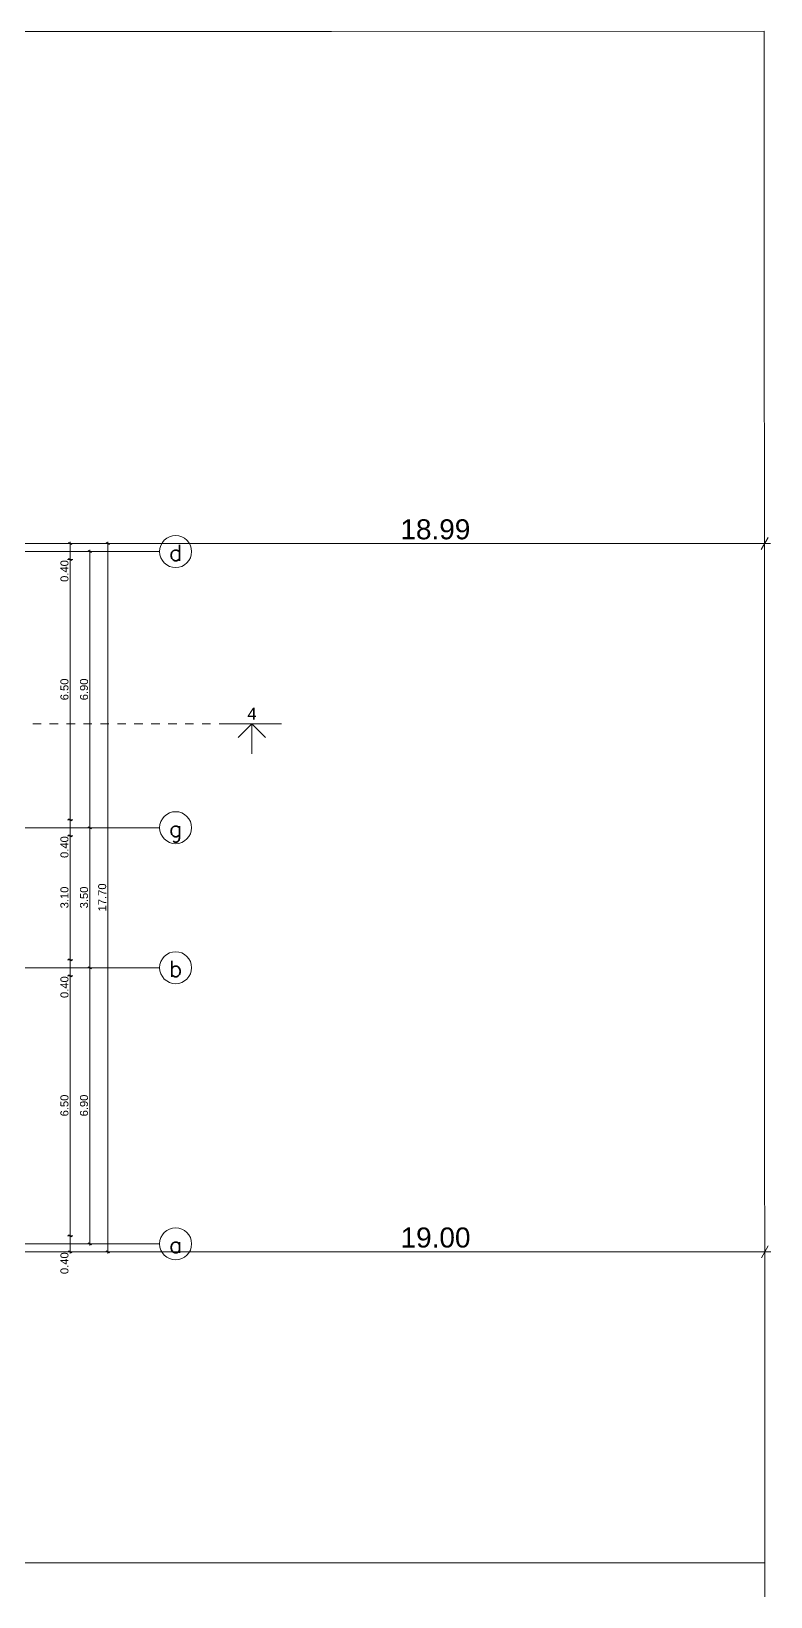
# Model space of a CAD drawing. Header units: millimetres. Extents: x 476571643 to 477489869, y 4620928210 to 4621294454.
# Drawn here: x 477238487 to 477256965, y 4621066875 to 4621105999 of the extents above; entities that cross this region are included whole.
import ezdxf

# ---------------------------------------------------------------- set-up
doc = ezdxf.new("R2010")
doc.units = ezdxf.units.MM
doc.header["$MEASUREMENT"] = 0
doc.linetypes.add('Dashed', pattern=[423.333333, 211.666667, -211.666667])
for name, color, linetype, lineweight in [('0_Pen_No__42_Pen_No__250_Pen_No__5', 5, 'Continuous', 0), ('Annotation - Text_Pen_No__7_Pen_No__5', 5, 'Continuous', 0), ('New_._Pen_No__1', 1, 'Continuous', 0), ('New_shenobebi_Pen_No__1', 1, 'Continuous', 0), ('New_Structural - Bearing_Pen_No__1', 1, 'Continuous', 0), ('RED LINE_Pen_No__1', 1, 'Continuous', 0), ('zoma_Pen_No__1', 1, 'Continuous', 0), ('zoma_Pen_No__142', 142, 'Continuous', 0), ('zoma_Pen_No__5_Pen_No__5', 5, 'Continuous', 0)]:
    doc.layers.add(name, color=color, linetype=linetype, lineweight=lineweight)
doc.layers.add('zoma', color=7, linetype='Continuous')
doc.styles.add('GENERATED_STYLE_1', font='arial.ttf')
doc.styles.add('GENERATED_STYLE_2', font='arial.ttf')
doc.linetypes.add('Break', pattern='A,0,[1,a-5 saxl бѓ’бѓђбѓ¦бѓ”бѓ‘бѓ”бѓ‘бѓ\x98_1.Shx,S=15.679026,R=0,X=0,Y=0],-1975.557214,0', length=1975.557214)
doc.dimstyles.new('GENERATED_STYLE__12', dxfattribs={"dimtxt": 500, "dimasz": 228, "dimexe": 0.18, "dimexo": 3, "dimgap": 0.09, "dimtad": 1, "dimtih": 1, "dimtoh": 1, "dimlfac": 0.001, "dimzin": 0, "dimdsep": 46, "dimtxsty": 'GENERATED_STYLE_2', "dimblk": 'ARROWHEAD_2', "dimblk1": 'ARROWHEAD_2', "dimblk2": 'ARROWHEAD_2', "dimcen": 0.09, "dimclrd": 1, "dimclre": 1, "dimclrt": 1, "dimadec": 0, "dimazin": 0, "dimtfac": 1, "dimtdec": 4, "dimtmove": 2, "dimatfit": 3, "dimfxl": 1, "dimtolj": 1, "dimtzin": 0, "dimarcsym": 0})
doc.dimstyles.new('GENERATED_STYLE__7', dxfattribs={"dimtxt": 200, "dimasz": 64.421331, "dimexe": 0.18, "dimexo": 3, "dimgap": 0.09, "dimtad": 1, "dimlfac": 0.001, "dimzin": 0, "dimdsep": 46, "dimtxsty": 'GENERATED_STYLE_2', "dimblk": 'ARROWHEAD_2', "dimblk1": 'ARROWHEAD_2', "dimblk2": 'ARROWHEAD_2', "dimcen": 0.09, "dimclrd": 142, "dimclre": 142, "dimclrt": 142, "dimadec": 0, "dimazin": 0, "dimtfac": 1, "dimtdec": 4, "dimtmove": 0, "dimatfit": 3, "dimfxl": 1, "dimtolj": 1, "dimtzin": 0, "dimarcsym": 0})

# ---------------------------------------------------------------- blocks, each defined once
blk = doc.blocks.new('*D1120', base_point=(476844527, 4621385791))
at = {"layer": 'zoma_Pen_No__142', "color": 142, "linetype": 'Continuous', "lineweight": 0, "transparency": 16777216}
for p, q in [((477240010, 4621082595), (477239883, 4621082595)), ((477239904, 4621082619), (477239989, 4621082570)), ((477239946, 4621075695), (477239946, 4621082595)), ((477240010, 4621075695), (477239883, 4621075695)), ((477239904, 4621075719), (477239989, 4621075670)), ((477239946, 4621075653), (477239946, 4621075695))]:
    blk.add_line(p, q, dxfattribs=at)
at = {"layer": 'zoma_Pen_No__142', "color": 142, "lineweight": 0, "transparency": 16777216, "insert": (477239906, 4621078879), "char_height": 200, "attachment_point": 7, "rotation": 90, "style": 'GENERATED_STYLE_2'}
blk.add_mtext('\\A1;{\\pql;\\fArial CYR|b0|i0|c204|p34;6.90}', dxfattribs=at)
blk = doc.blocks.new('ARROWHEAD_2')
at = {"color": 0, "linetype": 'Continuous', "lineweight": 0}
for p, q in [((0, 0), (-1, 0)), ((-0.38, -0.66), (0.38, 0.66))]:
    blk.add_line(p, q, dxfattribs=at)
blk = doc.blocks.new('*D1121', base_point=(476844527, 4621385791))
at = {"layer": 'zoma_Pen_No__142', "color": 142, "linetype": 'Continuous', "lineweight": 0, "transparency": 16777216}
for p, q in [((477240010, 4621086095), (477239883, 4621086095)), ((477239904, 4621086119), (477239989, 4621086070)), ((477239946, 4621082595), (477239946, 4621086095)), ((477240010, 4621082595), (477239883, 4621082595)), ((477239904, 4621082619), (477239989, 4621082570))]:
    blk.add_line(p, q, dxfattribs=at)
at = {"layer": 'zoma_Pen_No__142', "color": 142, "lineweight": 0, "transparency": 16777216, "insert": (477239906, 4621084079), "char_height": 200, "attachment_point": 7, "rotation": 90, "style": 'GENERATED_STYLE_2'}
blk.add_mtext('\\A1;{\\pql;\\fArial CYR|b0|i0|c204|p34;3.50}', dxfattribs=at)
blk = doc.blocks.new('*D1122', base_point=(476844527, 4621385791))
at = {"layer": 'zoma_Pen_No__142', "color": 142, "linetype": 'Continuous', "lineweight": 0, "transparency": 16777216}
for p, q in [((477240010, 4621092995), (477239883, 4621092995)), ((477239989, 4621092970), (477239904, 4621093019)), ((477239946, 4621092995), (477239946, 4621093036)), ((477239946, 4621086095), (477239946, 4621092995)), ((477240010, 4621086095), (477239883, 4621086095)), ((477239904, 4621086119), (477239989, 4621086070))]:
    blk.add_line(p, q, dxfattribs=at)
at = {"layer": 'zoma_Pen_No__142', "color": 142, "lineweight": 0, "transparency": 16777216, "insert": (477239906, 4621089279), "char_height": 200, "attachment_point": 7, "rotation": 90, "style": 'GENERATED_STYLE_2'}
blk.add_mtext('\\A1;{\\pql;\\fArial CYR|b0|i0|c204|p34;6.90}', dxfattribs=at)
blk = doc.blocks.new('*D1123', base_point=(476844527, 4621385791))
at = {"layer": 'zoma_Pen_No__142', "color": 142, "linetype": 'Continuous', "lineweight": 0, "transparency": 16777216}
for p, q in [((477239521, 4621075895), (477239394, 4621075895)), ((477239415, 4621075919), (477239500, 4621075870)), ((477239457, 4621075495), (477239457, 4621075895)), ((477239521, 4621075495), (477239394, 4621075495)), ((477239415, 4621075519), (477239500, 4621075470)), ((477239457, 4621075453), (477239457, 4621075495))]:
    blk.add_line(p, q, dxfattribs=at)
at = {"layer": 'zoma_Pen_No__142', "color": 142, "lineweight": 0, "transparency": 16777216, "insert": (477239417, 4621074938), "char_height": 200, "attachment_point": 7, "rotation": 89.9995, "style": 'GENERATED_STYLE_2'}
blk.add_mtext('\\A1;{\\pql;\\fArial CYR|b0|i0|c204|p34;0.40}', dxfattribs=at)
blk = doc.blocks.new('*D1124', base_point=(476844527, 4621385791))
at = {"layer": 'zoma_Pen_No__142', "color": 142, "linetype": 'Continuous', "lineweight": 0, "transparency": 16777216}
for p, q in [((477239415, 4621082419), (477239500, 4621082370)), ((477239457, 4621075895), (477239457, 4621082395)), ((477239521, 4621075895), (477239394, 4621075895)), ((477239415, 4621075919), (477239500, 4621075870)), ((477239457, 4621075495), (477239457, 4621075895))]:
    blk.add_line(p, q, dxfattribs=at)
at = {"layer": 'zoma_Pen_No__142', "color": 142, "lineweight": 0, "transparency": 16777216, "char_height": 200, "attachment_point": 7, "rotation": 89.9995, "style": 'GENERATED_STYLE_2'}
for s, insert in [('\\A1;{\\pql;\\fArial CYR|b0|i0|c204|p34;0.40}', (477239417, 4621081838)), ('\\A1;{\\pql;\\fArial CYR|b0|i0|c204|p34;6.50}', (477239417, 4621078879))]:
    blk.add_mtext(s, dxfattribs=dict(at, insert=insert))
blk = doc.blocks.new('*D1125', base_point=(476844527, 4621385791))
at = {"layer": 'zoma_Pen_No__142', "color": 142, "linetype": 'Continuous', "lineweight": 0, "transparency": 16777216}
for p, q in [((477239457, 4621082795), (477239457, 4621085895)), ((477239415, 4621082819), (477239500, 4621082770)), ((477239521, 4621082795), (477239394, 4621082795)), ((477239415, 4621082419), (477239500, 4621082370)), ((477239457, 4621082395), (477239457, 4621082795)), ((477239521, 4621082395), (477239394, 4621082395)), ((477239457, 4621075895), (477239457, 4621082395))]:
    blk.add_line(p, q, dxfattribs=at)
blk = doc.blocks.new('*D1126', base_point=(476844527, 4621385791))
at = {"layer": 'zoma_Pen_No__142', "color": 142, "linetype": 'Continuous', "lineweight": 0, "transparency": 16777216}
for p, q in [((477239521, 4621085895), (477239394, 4621085895)), ((477239415, 4621085919), (477239500, 4621085870)), ((477239457, 4621082795), (477239457, 4621085895)), ((477239415, 4621082819), (477239500, 4621082770)), ((477239521, 4621082795), (477239394, 4621082795))]:
    blk.add_line(p, q, dxfattribs=at)
at = {"layer": 'zoma_Pen_No__142', "color": 142, "lineweight": 0, "transparency": 16777216, "char_height": 200, "attachment_point": 7, "rotation": 89.9995, "style": 'GENERATED_STYLE_2'}
for s, insert in [('\\A1;{\\pql;\\fArial CYR|b0|i0|c204|p34;0.40}', (477239417, 4621085338)), ('\\A1;{\\pql;\\fArial CYR|b0|i0|c204|p34;3.10}', (477239417, 4621084079))]:
    blk.add_mtext(s, dxfattribs=dict(at, insert=insert))
blk = doc.blocks.new('*D1127', base_point=(476844527, 4621385791))
at = {"layer": 'zoma_Pen_No__142', "color": 142, "linetype": 'Continuous', "lineweight": 0, "transparency": 16777216}
for p, q in [((477239457, 4621086295), (477239457, 4621092795)), ((477239521, 4621086295), (477239394, 4621086295)), ((477239415, 4621086319), (477239500, 4621086270)), ((477239457, 4621085895), (477239457, 4621086295)), ((477239521, 4621085895), (477239394, 4621085895)), ((477239415, 4621085919), (477239500, 4621085870)), ((477239457, 4621082795), (477239457, 4621085895))]:
    blk.add_line(p, q, dxfattribs=at)
blk = doc.blocks.new('*D1128', base_point=(476844527, 4621385791))
at = {"layer": 'zoma_Pen_No__142', "color": 142, "linetype": 'Continuous', "lineweight": 0, "transparency": 16777216}
for p, q in [((477239521, 4621092795), (477239394, 4621092795)), ((477239415, 4621092819), (477239500, 4621092770)), ((477239457, 4621086295), (477239457, 4621092795)), ((477239521, 4621086295), (477239394, 4621086295)), ((477239415, 4621086319), (477239500, 4621086270))]:
    blk.add_line(p, q, dxfattribs=at)
at = {"layer": 'zoma_Pen_No__142', "color": 142, "lineweight": 0, "transparency": 16777216, "char_height": 200, "attachment_point": 7, "rotation": 89.9995, "style": 'GENERATED_STYLE_2'}
for s, insert in [('\\A1;{\\pql;\\fArial CYR|b0|i0|c204|p34;0.40}', (477239417, 4621092238)), ('\\A1;{\\pql;\\fArial CYR|b0|i0|c204|p34;6.50}', (477239417, 4621089279))]:
    blk.add_mtext(s, dxfattribs=dict(at, insert=insert))
blk = doc.blocks.new('*D1129', base_point=(476844527, 4621385791))
at = {"layer": 'zoma_Pen_No__142', "color": 142, "linetype": 'Continuous', "lineweight": 0, "transparency": 16777216}
for p, q in [((477239415, 4621092819), (477239500, 4621092770)), ((477239457, 4621086295), (477239457, 4621092795))]:
    blk.add_line(p, q, dxfattribs=at)
blk = doc.blocks.new('*D1130', base_point=(476844527, 4621385791))
at = {"layer": 'zoma_Pen_No__142', "color": 142, "linetype": 'Continuous', "lineweight": 0, "transparency": 16777216}
for p, q in [((477239521, 4621093195), (477239394, 4621093195)), ((477239500, 4621093170), (477239415, 4621093219)), ((477239457, 4621093195), (477239457, 4621093236)), ((477239457, 4621092795), (477239457, 4621093195)), ((477239521, 4621092795), (477239394, 4621092795)), ((477239415, 4621092819), (477239500, 4621092770)), ((477239457, 4621086295), (477239457, 4621092795))]:
    blk.add_line(p, q, dxfattribs=at)
blk = doc.blocks.new('*D1131', base_point=(476844527, 4621385791))
at = {"layer": 'zoma_Pen_No__142', "color": 142, "linetype": 'Continuous', "lineweight": 0, "transparency": 16777216}
for p, q in [((477240465, 4621093195), (477240338, 4621093195)), ((477240444, 4621093170), (477240359, 4621093219)), ((477240401, 4621075495), (477240401, 4621093195)), ((477240465, 4621075495), (477240338, 4621075495)), ((477240359, 4621075519), (477240444, 4621075470)), ((477240401, 4621075453), (477240401, 4621075495))]:
    blk.add_line(p, q, dxfattribs=at)
at = {"layer": 'zoma_Pen_No__142', "color": 142, "lineweight": 0, "transparency": 16777216, "insert": (477240361, 4621084003), "char_height": 200, "attachment_point": 7, "rotation": 90, "style": 'GENERATED_STYLE_2'}
blk.add_mtext('\\A1;{\\pql;\\fArial CYR|b0|i0|c204|p34;17.70}', dxfattribs=at)
blk = doc.blocks.new('*D1132', base_point=(476844527, 4621385791))
at = {"layer": 'zoma_Pen_No__142', "color": 142, "linetype": 'Continuous', "lineweight": 0, "transparency": 16777216}
for p, q in [((477240465, 4621093195), (477240338, 4621093195)), ((477240444, 4621093170), (477240359, 4621093219)), ((477240401, 4621093195), (477240401, 4621093236))]:
    blk.add_line(p, q, dxfattribs=at)
blk = doc.blocks.new('*D1280', base_point=(476844527, 4621385791))
at = {"layer": 'zoma_Pen_No__1', "color": 1, "linetype": 'Continuous', "lineweight": 0, "transparency": 16777216}
for p, q in [((477237821, 4621092970), (477237821, 4621093420)), ((477256811, 4621092970), (477256811, 4621093420)), ((477237675, 4621093195), (477237821, 4621093195)), ((477237908, 4621093345), (477237735, 4621093045)), ((477237821, 4621093195), (477256811, 4621093195)), ((477256725, 4621093045), (477256898, 4621093345)), ((477256811, 4621093195), (477256958, 4621093195))]:
    blk.add_line(p, q, dxfattribs=at)
at = {"layer": 'zoma_Pen_No__1', "color": 1, "lineweight": 0, "transparency": 16777216, "insert": (477247711, 4621093295), "char_height": 500, "attachment_point": 7, "style": 'GENERATED_STYLE_2'}
blk.add_mtext('\\A1;{\\pql;\\fArial CYR|b0|i0|c204|p34;18.99}', dxfattribs=at)
blk = doc.blocks.new('*D1281', base_point=(476844527, 4621385791))
at = {"layer": 'zoma_Pen_No__1', "color": 1, "linetype": 'Continuous', "lineweight": 0, "transparency": 16777216}
for p, q in [((477237675, 4621075495), (477237821, 4621075495)), ((477237908, 4621075645), (477237735, 4621075345)), ((477237821, 4621075270), (477237821, 4621075720)), ((477237821, 4621075495), (477256819, 4621075495)), ((477256732, 4621075345), (477256905, 4621075645)), ((477256819, 4621075270), (477256819, 4621075720)), ((477256819, 4621075495), (477256965, 4621075495))]:
    blk.add_line(p, q, dxfattribs=at)
at = {"layer": 'zoma_Pen_No__1', "color": 1, "lineweight": 0, "transparency": 16777216, "insert": (477247715, 4621075595), "char_height": 500, "attachment_point": 7, "style": 'GENERATED_STYLE_2'}
blk.add_mtext('\\A1;{\\pql;\\fArial CYR|b0|i0|c204|p34;19.00}', dxfattribs=at)

msp = doc.modelspace()

# ---------------------------------------------------------------- linework, layer by layer
at = {"layer": '0_Pen_No__42_Pen_No__250_Pen_No__5', "color": 5, "linetype": 'Continuous', "lineweight": 0}
for centre in [(477242093.846, 4621092994.799), (477242093.846, 4621092994.799), (477242093.846, 4621086094.799), (477242093.846, 4621086094.799), (477242093.846, 4621082594.799), (477242093.846, 4621082594.799), (477242093.846, 4621075694.799), (477242093.846, 4621075694.799)]:
    msp.add_circle(centre, 400, dxfattribs=at)
at = {"layer": 'New_shenobebi_Pen_No__1', "color": 1, "linetype": 'Dashed', "lineweight": 0}
msp.add_lwpolyline([(477212274.518, 4621088690.501), (477244001.258, 4621088690.501), (477244331.032, 4621088690.501)], dxfattribs=at)
at = {"layer": 'New_shenobebi_Pen_No__1', "color": 1, "linetype": 'Continuous', "lineweight": 0}
for points in [[(477243264.384, 4621088690.501), (477244738.132, 4621088690.501)], [(477244001.258, 4621088690.501), (477243660.113, 4621088349.356)], [(477244001.258, 4621088690.501), (477244001.258, 4621087937.503)], [(477244001.258, 4621088690.501), (477244342.403, 4621088349.356)]]:
    msp.add_lwpolyline(points, dxfattribs=at)
at = {"layer": 'New_Structural - Bearing_Pen_No__1', "color": 1, "linetype": 'Break', "lineweight": 0}
msp.add_line((477203753.78, 4621067721.413), (477256821.719, 4621067721.413), dxfattribs=at)
at = {"layer": 'RED LINE_Pen_No__1', "color": 1, "linetype": 'Continuous', "lineweight": 0, "flags": 128}
msp.add_lwpolyline([(477202850.333, 4621105971.8), (477236131.48, 4621105989.925), (477245985.706, 4621105993.873), (477256806.089, 4621105998.596), (477256822.064, 4621066874.775)], dxfattribs=at)
at = {"layer": 'zoma_Pen_No__5_Pen_No__5', "color": 5, "linetype": 'Continuous', "lineweight": 0}
for p, q in [((477212840.766, 4621092994.799), (477241693.846, 4621092994.799)), ((477212840.766, 4621092994.799), (477241693.846, 4621092994.799)), ((477212840.766, 4621086094.799), (477241693.846, 4621086094.799)), ((477212840.766, 4621086094.799), (477241693.846, 4621086094.799)), ((477212840.766, 4621082594.799), (477241693.846, 4621082594.799)), ((477212840.766, 4621082594.799), (477241693.846, 4621082594.799)), ((477212840.766, 4621075694.799), (477241693.846, 4621075694.799)), ((477212840.766, 4621075694.799), (477241693.846, 4621075694.799))]:
    msp.add_line(p, q, dxfattribs=at)

# ---------------------------------------------------------------- texts
at = {"layer": 'Annotation - Text_Pen_No__7_Pen_No__5', "color": 5, "linetype": 'Continuous', "lineweight": 0, "char_height": 400, "attachment_point": 2}
for s, insert in [('\\A1;{\\pqc;\\Ftxt.shx;d}', (477242096.004, 4621093167.919)), ('\\A1;{\\pqc;\\Ftxt.shx;g}', (477242096.004, 4621086269.119)), ('\\A1;{\\pqc;\\Ftxt.shx;b}', (477242096.004, 4621082769.119)), ('\\A1;{\\pqc;\\Ftxt.shx;a}', (477242096.004, 4621075869.119))]:
    msp.add_mtext(s, dxfattribs=dict(at, insert=insert))
at = {"layer": 'New_._Pen_No__1', "color": 1, "linetype": 'Continuous', "lineweight": 0, "insert": (477244001.258, 4621089093.359), "char_height": 300, "attachment_point": 2, "style": 'GENERATED_STYLE_1'}
msp.add_mtext('\\A1;{\\pqc;\\fArial|b0|i0|c0|p34;4}', dxfattribs=at)

# ---------------------------------------------------------------- dimensions: what is measured, and where the dimension line sits
at = {"layer": 'zoma', "color": 1, "linetype": 'Continuous', "lineweight": 0}
for base, p2, picture, middle in [((477256811.28, 4621093194.799), (477256811.28, 4621093286.612), '*D1280', (477248551.125, 4621093544.799)), ((477256818.544, 4621075494.799), (477256818.544, 4621075496.849), '*D1281', (477248554.757, 4621075844.799))]:
    dim = msp.add_linear_dim(base=base, p1=(477237821.317, 4621093194.796), p2=p2, dimstyle='GENERATED_STYLE__12', dxfattribs=at)
    dim.commit()
    dim.dimension.update_dxf_attribs({"geometry": picture, "text_midpoint": middle, "dimtype": 160})
at = {"layer": 'zoma', "color": 142, "linetype": 'Continuous', "lineweight": 0}
for base, p1, p2, angle, picture, middle, turn in [((477240401.240026414, 4621093194.796105385), (477214576.618180573, 4621093194.796105385), (477216721.317036092, 4621093194.796105385), 90, '*D1132', (477240261.240025818, 4621093188.503108025), 90), ((477240401.24, 4621093194.796), (477237891.242, 4621075494.799), (477214576.618, 4621093194.796), 90, '*D1131', (477240261.24, 4621084338.856), 90), ((477239457.489, 4621093194.813), (477241352.846, 4621092794.795), (477241352.846, 4621093194.795), 89.9994828, '*D1130', (477239317.482, 4621092497.966), 89.9994828), ((477239946.402, 4621092994.799), (477241608.176, 4621086094.799), (477241608.176, 4621092994.799), 90, '*D1122', (477239806.402, 4621089538.506), 90), ((477239457.485, 4621092794.813), (477241452.846, 4621086294.795), (477239457.485, 4621092794.813), 89.9994828, '*D1128', (477239317.456, 4621089538.521), 89.9994828), ((477239457.426, 4621086294.813), (477241452.846, 4621085894.795), (477241452.846, 4621086294.795), 89.9994828, '*D1127', (477239317.42, 4621085597.967), 89.9994828), ((477239457.485, 4621092794.813), (477239457.485, 4621092794.813), (477241352.846, 4621092794.795), 89.9994828, '*D1129', (477239317.485, 4621092788.521), 89.9994828), ((477239946.402, 4621086094.799), (477241398.49, 4621082594.799), (477241608.176, 4621086094.799), 90, '*D1121', (477239806.402, 4621084338.506), 90), ((477239457.423, 4621085894.813), (477241152.846, 4621082794.795), (477241452.846, 4621085894.795), 89.9994828, '*D1126', (477239317.409, 4621084338.52), 89.9994828), ((477239457.395, 4621082794.811), (477241152.846, 4621082394.795), (477241152.846, 4621082794.795), 89.9994828, '*D1125', (477239317.388, 4621082097.964), 89.9994828), ((477239457.391, 4621082394.811), (477241152.846, 4621075894.795), (477241152.846, 4621082394.795), 89.9994828, '*D1124', (477239317.362, 4621079138.519), 89.9994828), ((477239946.402, 4621082594.799), (477241398.49, 4621075694.799), (477241398.49, 4621082594.799), 90, '*D1120', (477239806.402, 4621079138.506), 90), ((477239457.332, 4621075894.811), (477241152.846, 4621075494.795), (477241152.846, 4621075894.795), 89.9994828, '*D1123', (477239317.326, 4621075197.964), 89.9994828)]:
    dim = msp.add_linear_dim(base=base, p1=p1, p2=p2, angle=angle, dimstyle='GENERATED_STYLE__7', dxfattribs=at)
    dim.commit()
    dim.dimension.update_dxf_attribs({"geometry": picture, "text_midpoint": middle, "dimtype": 160, "text_rotation": turn})

doc.saveas('drawing.dxf')
